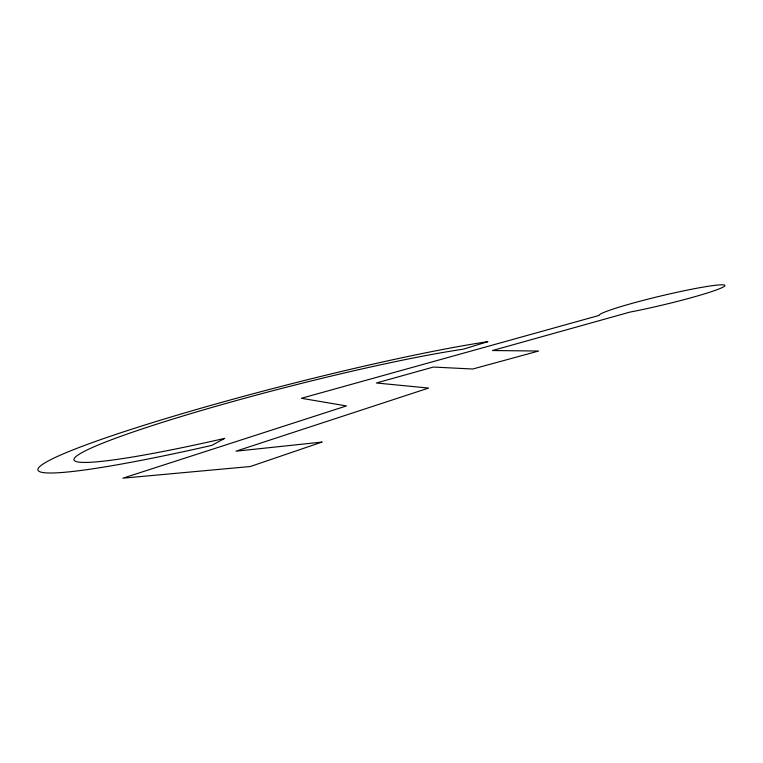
<?xml version="1.0" encoding="UTF-8"?>
<svg xmlns="http://www.w3.org/2000/svg" width="763" height="763" viewBox="0 0 763 763"><rect width="100%" height="100%" fill="white"/><g stroke="black" fill="none" stroke-linecap="round" stroke-linejoin="round"><path stroke-width="1.14" d="M224.684 438.391L211.79 445.392A260.717 20.534 -14.4 0 1 83.205 445.935A260.717 20.534 -14.4 0 1 487.91 341.652L463.16 349.216A224.208 17.606 -14.4 0 0 113.592 438.963A224.208 17.606 -14.4 0 0 224.684 438.391M321.929 442.092L250.312 466.517L122.872 478.182L346.44 405.935L301.404 398.276L599.203 315.396A64.588 4.616 -13.4 0 1 672.251 293.335A64.588 4.616 -13.4 0 1 721.073 288.08A64.588 4.616 -13.4 0 1 629.942 312.096L492.478 350.522L538.621 351.028L472.745 369.015L433.374 367.051L376.359 382.988L428.615 388.071L235.996 451.181L321.929 442.092"/></g></svg>
